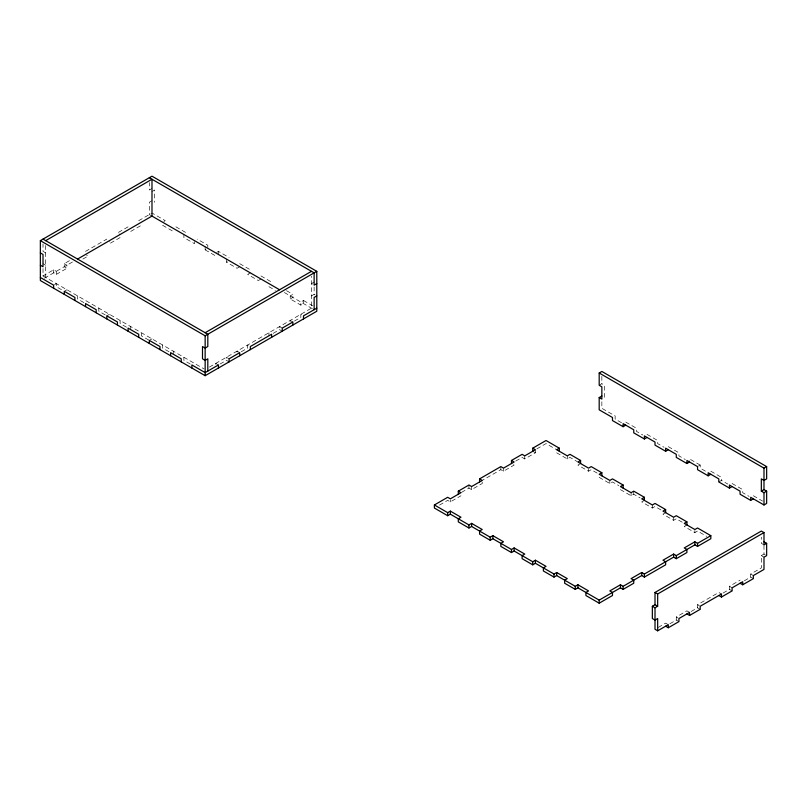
<?xml version="1.0" encoding="UTF-8"?>
<svg xmlns="http://www.w3.org/2000/svg" width="807" height="807" viewBox="0 0 807 807"><rect width="100%" height="100%" fill="white"/><g stroke="black" fill="none" stroke-linecap="round" stroke-linejoin="round"><path stroke-width="0.61" stroke-dasharray="4.04 3.03" d="M151.988 188.465L149.335 189.998L149.335 182.634M151.988 191.531L154.651 189.998L154.651 202.275M151.988 200.741L149.335 202.275L149.335 214.551L151.988 216.094M43.013 268.57L43.013 275.944L53.645 269.8L56.298 271.334L56.298 274.41L53.645 272.867L53.645 269.8M64.278 263.667L66.931 265.2L66.931 268.267L64.278 266.734L64.278 263.667L70.653 259.985M85.542 251.391L106.806 239.114M128.071 226.828L117.439 232.971L120.092 234.504M138.703 220.694L151.988 213.018L165.284 220.694L162.621 222.228M44.435 278.183L73.841 261.206M56.298 274.41L66.931 268.267M82.879 259.057L88.195 255.99L86.42 254.972M120.092 237.571L109.459 243.714L109.459 241.666M130.724 231.438L141.356 225.294M54.523 284.639L56.298 283.61L56.298 286.687L62.674 290.369M65.155 290.772L66.931 289.753M205.149 246.781L205.149 249.847L207.813 248.314L207.813 245.247L197.18 239.114M106.806 315.84L109.459 314.306M216.669 252.409L218.445 251.391L229.077 257.524M226.414 259.057L226.414 262.134L229.077 260.59M239.709 266.734L237.046 268.267L226.414 262.134M250.341 272.867L247.678 274.41L258.311 280.543L260.974 279.01M149.335 340.393L151.988 338.859M290.207 298.963L292.87 297.43L292.87 294.353L290.207 295.887L290.207 298.963L300.84 305.096L303.503 303.563L303.503 300.497L300.84 302.03L300.84 305.096M314.135 282.077L311.472 283.61L314.135 285.143M311.472 295.887L314.135 294.353L316.788 295.887M209.406 367.094L311.472 308.173L311.472 276.246M220.039 364.028L226.414 360.346L228.189 361.365M241.303 351.751L247.678 348.069L247.678 345.003L250.341 346.536M273.2 333.341L279.575 329.649L282.238 331.193M294.464 321.055L300.84 317.373L300.84 314.306L303.503 315.84M599.187 385.272L601.851 383.739L604.504 385.272L604.504 397.548M439.502 505.091L447.673 500.37L450.336 501.904L460.968 495.76M461.503 492.391L468.938 488.094L471.601 489.627L482.233 483.484L482.233 480.417M480.639 481.335L500.844 469.674L503.497 471.207L514.13 465.074L511.477 463.531M515.723 461.079L522.109 457.398L524.762 458.931L535.394 452.798L535.394 449.721M536.826 448.894L546.026 443.588L558.293 450.669M556.659 452.798L567.291 458.931L569.954 457.398L577.388 461.695M580.586 463.531L577.923 465.074L588.555 471.207L591.218 469.674L598.663 473.971M599.187 477.351L609.82 483.484L612.483 481.95L618.858 485.632M620.452 489.627L631.084 495.76L633.747 494.227L640.122 497.909M698.428 466.093L700.194 465.074L700.194 468.141L707.638 472.438M644.379 500.37L641.716 501.904L652.349 508.037L655.012 506.503L661.387 510.185M665.644 512.647L662.981 514.18L673.613 520.313L676.276 518.78L682.651 522.462M718.805 481.95L721.458 480.417L727.843 484.099M686.908 524.923L684.245 526.457L694.877 532.59L697.541 531.056L706.74 536.373M744.326 580.778L750.702 577.096L750.702 574.029L761.334 567.896L761.334 555.609L763.987 554.076L766.65 555.609M658.199 627.432L665.644 623.135L668.297 624.668M669.891 623.75L676.276 620.069L676.276 617.002L686.908 610.859L689.561 612.392M691.155 611.474L697.541 607.792L697.541 604.725L718.805 592.449L721.458 593.982M723.062 593.054L729.437 589.372L729.437 586.306L740.069 580.172M625.768 422.101L636.4 428.235L636.4 431.311L642.786 434.993M647.032 434.378L657.665 440.511L657.665 443.588L664.05 447.27M668.297 446.654L678.929 452.798L678.929 455.864L685.314 459.546M700.194 465.074L689.561 458.931L689.561 461.997M710.826 471.207L721.458 477.351L721.458 480.417M732.09 483.484L742.722 489.627L742.722 492.694L749.108 496.376M753.355 495.76L762.565 501.076M621.521 422.717L615.136 419.035L615.136 415.958L601.851 408.292L601.851 400.918M763.987 544.866L761.334 543.333L761.334 537.2M761.334 555.609L763.987 557.153M175.916 226.828L186.548 232.971M239.709 263.667L250.341 269.8M260.974 275.944L271.606 282.077M286.495 290.671L292.87 294.353M303.503 300.497L312.702 305.803M284.367 292.517L312.702 308.879M162.621 225.294L173.253 231.438M205.149 249.847L215.782 255.99M268.943 286.687L275.328 290.369M750.702 574.029L753.355 575.562M532.741 451.254L535.394 452.798M750.702 577.096L753.355 578.629M292.87 321.983L290.207 320.45L290.207 323.516M282.238 328.116L279.575 326.583L279.575 329.649M729.437 586.306L732.09 587.839M729.437 589.372L732.09 590.916M697.541 604.725L699.316 605.744M697.541 607.792L700.194 609.325M239.709 352.669L237.046 351.136L237.046 354.212M45.666 252.924L43.013 251.391L43.013 244.017M229.077 358.812L226.414 357.279L226.414 360.346M676.276 617.002L678.051 618.021M676.276 620.069L678.929 621.602M43.013 263.667L45.666 265.2M218.445 364.946L215.782 363.412L215.782 366.489M43.013 275.944L204.09 368.94M83.938 302.645L77.563 298.963L77.563 295.887M105.213 314.922L98.827 311.24L98.827 308.173M126.477 327.198L120.092 323.516L120.092 320.45M148.801 340.09L141.356 335.793L141.356 332.726M169.006 351.751L162.621 348.069L162.621 345.003M190.27 364.028L183.885 360.346L183.885 357.279M763.987 545.482L763.987 554.076M694.877 530.552L694.877 532.59M673.613 517.247L673.613 520.313M652.349 504.97L652.349 508.037M633.747 491.16L633.747 494.227M631.084 492.694L631.084 495.76M609.82 480.417L609.82 483.484M601.851 376.365L601.851 383.739M588.555 469.16L588.555 471.207M567.291 455.864L567.291 458.931M524.762 455.864L524.762 458.931M503.497 468.141L503.497 471.207M500.844 466.607L500.844 469.674M471.601 486.55L471.601 489.627M468.938 485.017L468.938 488.094M450.336 499.856L450.336 501.904M314.135 286.989L314.135 294.353M268.943 332.726L268.943 335.793M218.445 251.391L218.445 254.457M194.517 241.666L194.517 243.714L183.885 237.571L183.885 234.504M173.253 351.136L173.253 354.212M130.724 326.583L130.724 329.649M45.666 245.55L45.666 277.477"/><path stroke-width="1.21" d="M40.35 240.647L151.988 176.188L316.788 271.334L316.788 311.24L205.149 375.689L40.35 280.543L40.35 240.647L205.149 335.793L316.788 271.334M45.666 240.647L151.988 179.255L151.988 216.094L279.575 289.753M77.563 259.057L151.988 216.094M205.149 332.726L311.472 271.334M316.788 283.61L314.135 285.143L314.135 272.867L149.335 177.722M316.788 295.887L314.135 297.43L314.135 309.706M316.788 308.173L303.503 315.84L303.503 318.906M625.768 425.168L623.115 426.701L612.483 420.568L612.483 417.491L599.187 409.825L599.187 397.548L601.851 399.082L601.851 386.805L599.187 385.272L599.187 372.995L601.851 371.452L766.65 466.607L766.65 478.884L763.987 480.417L761.334 478.884L761.334 491.16L763.987 492.694L766.65 491.16L766.65 503.437L763.987 504.97L750.702 497.294L750.702 500.37L753.355 498.837M599.187 397.548L601.851 396.015M434.388 504.97L447.673 512.647L450.336 511.113L460.968 517.247L458.305 518.78L458.305 521.857L468.938 527.99L471.601 526.457L490.212 537.2L492.865 535.666L503.497 541.8L500.844 543.333L500.844 546.41L511.477 552.543L514.13 551.01L532.741 561.753L535.394 560.219L546.026 566.353L543.373 567.896L543.373 570.963L554.006 577.096L556.659 575.562L575.27 586.306L577.923 584.772L588.555 590.916L585.902 592.449L585.902 595.516L599.187 603.192L612.483 595.516L612.483 592.449L609.82 590.916L620.452 584.772L623.115 586.306L641.716 575.562L644.379 577.096L665.644 564.819L665.644 561.753L662.981 560.219L673.613 554.076L676.276 555.609L694.877 544.876L697.541 546.41L710.826 538.733L710.826 535.666L697.541 543.333L694.877 541.8L684.245 547.943L686.908 549.476L686.908 552.543L676.276 558.686L673.613 557.153L644.379 574.029L641.716 572.496L631.084 578.629L633.747 580.172L633.747 583.239L623.115 589.372L620.452 587.839L599.187 600.115L577.923 587.839L575.27 589.372L564.638 583.239L564.638 580.172L567.291 578.629L556.659 572.496L554.006 574.029L535.394 563.286L532.741 564.819L522.109 558.686L522.109 555.609L524.762 554.076L514.13 547.943L511.477 549.476L492.865 538.733L490.212 540.266L479.58 534.133L479.58 531.056L482.233 529.523L471.601 523.39L468.938 524.923L450.336 514.18L447.673 515.713L434.388 508.037L434.388 504.97L447.673 497.294L450.336 498.837L460.968 492.694L458.305 491.16L458.305 494.227M458.305 491.16L468.938 485.017L471.601 486.55L482.233 480.417L479.58 478.884L479.58 481.95M479.58 478.884L500.844 466.607L503.497 468.141L514.13 461.997L511.477 460.464L511.477 463.531M511.477 460.464L522.109 454.331L524.762 455.864L535.394 449.721L532.741 448.188L532.741 451.254M532.741 448.188L546.026 440.511L559.322 448.188L559.322 451.254M559.322 448.188L556.659 449.721L567.291 455.864L569.954 454.331L580.586 460.464L580.586 463.531M580.586 460.464L577.923 461.997L588.555 468.141L591.218 466.607L601.851 472.741L601.851 475.817M623.115 426.701L623.115 423.635L633.747 429.778L633.747 432.845L644.379 438.978L647.032 437.444M601.851 472.741L599.187 474.274L609.82 480.417L612.483 478.884L623.115 485.017L623.115 488.094M644.379 438.978L644.379 435.911L655.012 442.054L655.012 445.121L665.644 451.254L668.297 449.721M623.115 485.017L620.452 486.55L631.084 492.694L633.747 491.16L644.379 497.294L644.379 500.37M665.644 451.254L665.644 448.188L676.276 454.331L676.276 457.398L686.908 463.531L689.561 461.997M644.379 497.294L641.716 498.837L652.349 504.97L655.012 503.437L665.644 509.57L665.644 512.647M686.908 463.531L686.908 460.464L697.541 466.607L697.541 469.674L708.173 475.817L710.826 474.274M665.644 509.57L662.981 511.113L673.613 517.247L676.276 515.713L686.908 521.857L686.908 524.923M708.173 475.817L708.173 472.741L718.805 478.884L718.805 481.95L729.437 488.094L732.09 486.55M599.187 372.995L763.987 468.141L766.65 466.607M686.908 521.857L684.245 523.39L694.877 529.523L697.541 527.99L710.826 535.666M761.334 491.16L763.987 489.627L766.65 491.16M763.987 532.59L657.665 593.982L657.665 606.259L655.012 604.725L655.012 592.449L761.334 531.056L763.987 532.59L763.987 544.866L766.65 543.333L766.65 555.609L763.987 557.153L763.987 569.429L753.355 575.562L753.355 578.629L742.722 584.772L740.069 583.239M657.665 606.259L655.012 607.792L655.012 629.278L657.665 630.812L657.665 618.535L655.012 620.069L652.349 618.535L652.349 606.259L655.012 604.725M657.665 630.812L668.297 624.668L668.297 627.745L665.644 626.212M668.297 627.745L678.929 621.602L678.929 618.535L689.561 612.392L689.561 615.469L686.908 613.935M689.561 615.469L700.194 609.325L700.194 606.259L721.458 593.982L721.458 597.049L718.805 595.516M721.458 597.049L732.09 590.916L732.09 587.839L742.722 581.706L742.722 584.772M750.702 500.37L740.069 494.227L740.069 491.16L729.437 485.017L729.437 488.094M763.987 541.8L766.65 543.333M43.013 239.104L207.813 334.259L207.813 346.536L205.149 348.069L202.496 346.536L202.496 358.812L205.149 360.346L207.813 358.812L207.813 371.089M655.012 592.449L657.665 593.982M40.35 252.924L43.013 254.457L43.013 266.734L40.35 265.2M652.349 606.259L655.012 607.792M40.35 277.477L53.645 285.153L53.645 288.22M763.987 468.141L763.987 489.627M763.987 492.694L763.987 504.97M697.541 543.333L697.541 546.41M694.877 541.8L694.877 544.876M676.276 555.609L676.276 558.686M673.613 554.076L673.613 557.153M644.379 574.029L644.379 577.096M641.716 572.496L641.716 575.562M623.115 586.306L623.115 589.372M620.452 584.772L620.452 587.839M599.187 600.115L599.187 603.192M577.923 584.772L577.923 587.839M575.27 586.306L575.27 589.372M556.659 572.496L556.659 575.562M554.006 574.029L554.006 577.096M535.394 560.219L535.394 563.286M532.741 561.753L532.741 564.819M514.13 547.943L514.13 551.01M511.477 549.476L511.477 552.543M492.865 535.666L492.865 538.733M490.212 537.2L490.212 540.266M471.601 523.39L471.601 526.457M468.938 524.923L468.938 527.99M450.336 511.113L450.336 514.18M447.673 512.647L447.673 515.713M292.87 325.05L292.87 321.983L282.238 328.116L282.238 331.193M271.606 337.326L271.606 334.259L250.341 346.536L250.341 349.602M239.709 355.746L239.709 352.669L229.077 358.812L229.077 361.879M218.445 368.022L218.445 364.946L205.149 372.622L191.864 364.946L191.864 368.022M205.149 335.793L205.149 375.689M181.232 361.879L181.232 358.812L170.6 352.669L170.6 355.746M159.968 349.602L159.968 346.536L149.335 340.393L149.335 343.469M138.703 337.326L138.703 334.259L128.071 328.116L128.071 331.193M117.439 325.05L117.439 321.983L106.806 315.84L106.806 318.906M96.174 312.773L96.174 309.706L85.542 303.563L85.542 306.63M74.91 300.497L74.91 297.43L64.278 291.287L64.278 294.353"/></g></svg>
